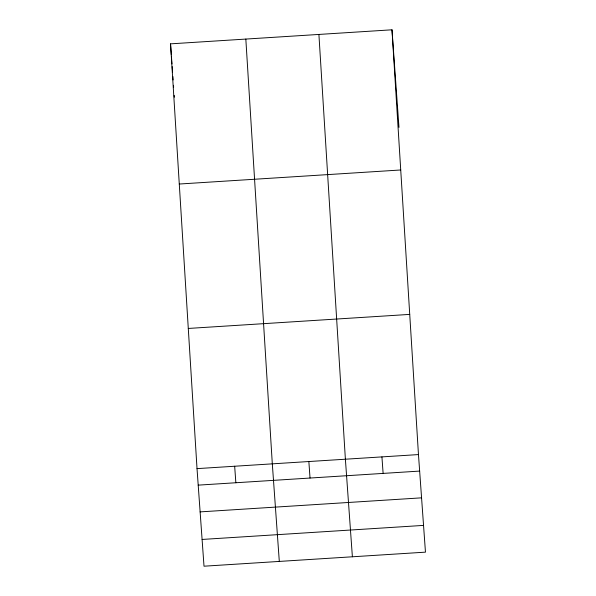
<?xml version="1.0" encoding="UTF-8"?>
<svg xmlns="http://www.w3.org/2000/svg" width="596" height="596" viewBox="0 0 596 596"><rect width="100%" height="100%" fill="white"/><g stroke="black" fill="none" stroke-linecap="round" stroke-linejoin="round"><path stroke-width="0.89" d="M391.989 29.8L418.467 454.577L425.462 552.149L204.011 566.2L197.023 468.627L170.538 43.851L391.989 29.8L398.977 127.373M179.277 184.03L400.728 169.979M188.276 328.448L409.728 314.397M197.023 468.627L418.467 454.577M198.2 485.137L419.651 471.086M200.122 511.889L421.573 497.839M202.096 539.447L423.547 525.396M381.932 456.894L383.116 473.403M352.385 556.783L345.389 459.211L318.905 34.434M308.855 461.535L310.032 478.044M279.308 561.425L272.312 463.852L245.828 39.075M234.668 466.236L235.852 482.753M170.538 43.851L171.328 54.854M171.454 56.694L171.976 63.928M172.169 66.603L172.549 71.952M172.87 76.415L173.123 79.976M173.511 85.332L173.637 87.113M174.233 95.382L174.36 97.215"/></g></svg>
